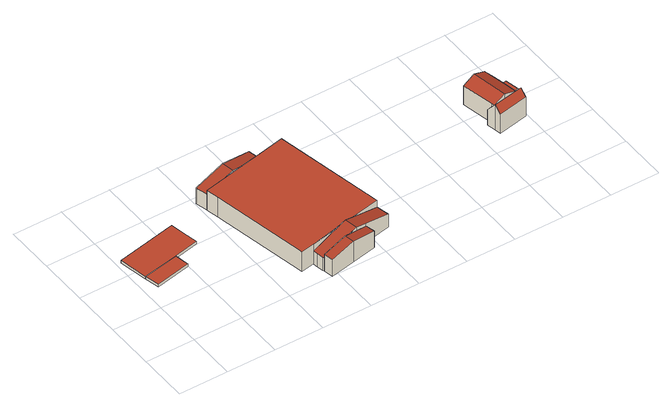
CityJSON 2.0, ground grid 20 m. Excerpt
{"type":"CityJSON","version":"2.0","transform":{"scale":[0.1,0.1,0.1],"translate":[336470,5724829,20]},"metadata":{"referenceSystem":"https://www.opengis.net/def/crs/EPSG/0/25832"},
"CityObjects":{
"building1":{"type":"Building","attributes":{"Geometrietyp2DReferenz":"3000","Gemeindeschluessel":"05170048","function":"31001_2740","roofType":"9999","measuredHeight":1.01},"address":[{"country":"Germany","locality":"Wesel","thoroughfareNumber":"13","thoroughfareName":"Schillwiese"}],"geometry":[{"type":"Solid","lod":"2","boundaries":[[[[0,1,2,3]],[[1,4,5,2]],[[0,6,4,1]],[[3,7,6,0]],[[2,5,7,3]],[[4,6,7,5]]]],"semantics":{"surfaces":[{"type":"RoofSurface"},{"type":"WallSurface"},{"type":"GroundSurface"}],"values":[[0,1,1,1,1,2]]}}]},
"building2":{"type":"Building","attributes":{"Geometrietyp2DReferenz":"3000","Gemeindeschluessel":"05170048","function":"31001_2740","roofType":"9999","measuredHeight":1.08},"address":[{"country":"Germany","locality":"Wesel","thoroughfareNumber":"13","thoroughfareName":"Schillwiese"}],"geometry":[{"type":"Solid","lod":"2","boundaries":[[[[8,9,10,11,12,13,14]],[[12,15,16,13]],[[11,17,15,12]],[[10,18,17,11]],[[9,19,18,10]],[[8,5,19,9]],[[14,7,5,8]],[[13,16,7,14]],[[15,17,18,19,5,7,16]]]],"semantics":{"surfaces":[{"type":"RoofSurface"},{"type":"WallSurface"},{"type":"GroundSurface"}],"values":[[0,1,1,1,1,1,1,1,2]]}}]},
"building3":{"type":"Building","attributes":{"Gemeindeschluessel":"05170048","Geometrietyp2DReferenz":"3000","function":"31001_2100"},"address":[{"country":"Germany","locality":"Wesel","thoroughfareNumber":"13","thoroughfareName":"Schillwiese"}],"children":["building3-1","building3-2","building3-3","building3-4"]},
"building3-1":{"type":"BuildingPart","attributes":{"roofType":"1000","measuredHeight":8.98},"parents":["building3"],"geometry":[{"type":"MultiSurface","lod":"2","boundaries":[[[20,21,22,23]],[[24,25,21,20]],[[26,27,25,24]],[[28,29,27,26]],[[30,31,32,33]],[[34,35,31,30]],[[30,33,28,26,24,20,23,34]],[[21,25,27,29,32,31,35,22]],[[28,36,37]],[[33,38,39]],[[40,39,38,32,41]],[[37,36,40,41,29]],[[34,42,43]],[[23,44,45]],[[46,45,44,22,47]],[[43,42,46,47,35]]],"semantics":{"surfaces":[{"type":"WallSurface"},{"type":"RoofSurface"},{"type":"GroundSurface"},{"type":"ClosureSurface"}],"values":[0,0,0,0,0,0,1,2,0,0,3,3,0,0,3,3]}}]},
"building3-2":{"type":"BuildingPart","attributes":{"roofType":"3100","measuredHeight":9.82},"parents":["building3"],"geometry":[{"type":"MultiSurface","lod":"2","boundaries":[[[48,49,50,51]],[[52,53,49,48]],[[38,32,53,52]],[[51,50,29,37]],[[51,37,54,48]],[[38,52,48,54]],[[49,53,32,41,29,50]],[[54,40,39]],[[38,39,40,41,32]],[[54,36,40]],[[40,36,37,29,41]]],"semantics":{"surfaces":[{"type":"WallSurface"},{"type":"RoofSurface"},{"type":"GroundSurface"},{"type":"ClosureSurface"}],"values":[0,0,0,0,1,1,2,0,3,0,3]}}]},
"building3-3":{"type":"BuildingPart","attributes":{"roofType":"3100","measuredHeight":9.98},"parents":["building3"],"geometry":[{"type":"MultiSurface","lod":"2","boundaries":[[[55,56,57,58]],[[59,60,56,55]],[[44,22,60,59]],[[61,62,35,43]],[[63,64,62,61]],[[44,59,55,58,65,66]],[[63,61,43,66,65]],[[57,56,60,22,47,35,62,64,67]],[[65,68,69]],[[70,58,57,71]],[[69,68,70,71,67]],[[66,46,45]],[[44,45,46,47,22]],[[66,42,46]],[[46,42,43,35,47]],[[65,69,72,63]],[[64,72,69,67]]],"semantics":{"surfaces":[{"type":"WallSurface"},{"type":"RoofSurface"},{"type":"GroundSurface"},{"type":"ClosureSurface"}],"values":[0,0,0,0,0,1,1,2,0,3,3,0,3,0,3,0,3]}}]},
"building3-4":{"type":"BuildingPart","attributes":{"roofType":"3100","measuredHeight":9.49},"parents":["building3"],"geometry":[{"type":"MultiSurface","lod":"2","boundaries":[[[73,74,75,76]],[[77,57,74,73]],[[78,79,64,72]],[[76,75,79,78]],[[77,73,76,80]],[[78,72,80,76]],[[74,57,71,64,79,75]],[[77,80,70,58]],[[58,70,71,57]],[[80,68,70]],[[70,68,69,67,71]],[[69,72,64,67]]],"semantics":{"surfaces":[{"type":"WallSurface"},{"type":"RoofSurface"},{"type":"GroundSurface"},{"type":"ClosureSurface"}],"values":[0,0,0,0,1,1,2,0,3,0,3,3]}}]},
"building4":{"type":"Building","attributes":{"Geometrietyp2DReferenz":"3000","Gemeindeschluessel":"05170048","function":"31001_2100","roofType":"3100","measuredHeight":11.49},"address":[{"country":"Germany","locality":"Wesel","thoroughfareNumber":"22","thoroughfareName":"Schillwiese"}],"geometry":[{"type":"Solid","lod":"2","boundaries":[[[[81,82,83,84]],[[85,86,82,81]],[[87,88,86,85]],[[89,90,88,87]],[[91,92,90,89]],[[93,94,92,91]],[[95,96,94,93]],[[97,98,96,95]],[[99,100,98,97]],[[84,83,100,99]],[[81,84,99,97,95,93,91,85]],[[89,87,85,91]],[[82,86,88,90,92,94,96,98,100,83]]]],"semantics":{"surfaces":[{"type":"WallSurface"},{"type":"RoofSurface"},{"type":"GroundSurface"}],"values":[[0,0,0,0,0,0,0,0,0,0,1,1,2]]}}]},
"building5":{"type":"Building","attributes":{"Geometrietyp2DReferenz":"3000","Gemeindeschluessel":"05170048","function":"31001_2100","roofType":"3100","measuredHeight":10.83},"address":[{"country":"Germany","locality":"Wesel","thoroughfareNumber":"22","thoroughfareName":"Schillwiese"}],"geometry":[{"type":"Solid","lod":"2","boundaries":[[[[101,102,103,104]],[[105,106,102,101]],[[107,108,106,105]],[[109,110,108,107]],[[111,112,110,109]],[[113,114,112,111]],[[115,116,114,113]],[[117,118,116,115]],[[119,120,118,117]],[[121,122,120,119]],[[104,103,122,121]],[[105,101,104,121,119,107]],[[117,115,113,111,109,107,119]],[[102,106,108,110,112,114,116,118,120,122,103]]]],"semantics":{"surfaces":[{"type":"WallSurface"},{"type":"RoofSurface"},{"type":"GroundSurface"}],"values":[[0,0,0,0,0,0,0,0,0,0,0,1,1,2]]}}]},
"building6":{"type":"Building","attributes":{"Geometrietyp2DReferenz":"3000","Gemeindeschluessel":"05170048","function":"31001_2100","roofType":"1000","measuredHeight":2.98},"address":[{"country":"Germany","locality":"Wesel","thoroughfareNumber":"22","thoroughfareName":"Schillwiese"}],"geometry":[{"type":"Solid","lod":"2","boundaries":[[[[123,124,125,126]],[[127,128,124,123]],[[129,130,128,127]],[[126,125,130,129]],[[127,123,126,129]],[[124,128,130,125]]]],"semantics":{"surfaces":[{"type":"WallSurface"},{"type":"RoofSurface"},{"type":"GroundSurface"}],"values":[[0,0,0,0,1,2]]}}]}
},
"vertices":[
[36,268,40],[180,297,40],[169,355,40],[24,327,40],[180,297,30],[169,355,30],[36,268,30],[24,327,30],
[169,355,41],[270,376,41],[257,439,41],[247,490,41],[246,493,41],[0,443,41],[24,327,41],[246,493,30],[0,443,30],[247,490,30],[257,439,30],[270,376,30],
[505,79,91],[505,79,1],[559,90,1],[559,90,91],[426,474,91],[426,474,1],[416,523,91],[416,523,1],[416,526,91],[416,526,1],[779,600,91],[779,600,1],[671,578,1],[671,578,91],[868,152,91],[868,152,1],[505,544,91],[416,526,72],[671,578,72],[583,560,91],[544,552,91],[544,552,1],[752,129,91],[868,152,60],[559,90,60],[675,114,91],[714,121,91],[714,121,1],
[534,601,99],[534,601,1],[406,575,1],[406,575,72],[661,627,72],[661,627,1],[544,552,99],
[568,44,60],[568,44,1],[570,38,1],[570,38,60],[563,69,60],[563,69,1],[879,100,60],[879,100,1],[771,78,88],[771,78,1],[724,69,101],[714,121,101],[724,69,1],[691,62,92],[724,69,86],[670,58,87],[670,58,1],[771,78,77],
[577,0,77],[577,0,1],[678,20,1],[678,20,96],[570,38,77],[779,40,77],[779,40,1],[670,58,96],
[1560,334,102],[1560,334,32],[1559,334,32],[1559,334,102],[1568,296,147],[1568,296,32],[1572,273,119],[1572,273,32],[1450,250,119],[1450,250,32],[1446,273,147],[1446,273,32],[1438,310,102],[1438,310,32],[1457,314,102],[1457,314,32],[1460,299,119],[1460,299,32],[1563,319,119],[1563,319,32],
[1430,444,118],[1430,444,31],[1457,314,31],[1457,314,118],[1445,447,124],[1445,447,31],[1481,454,139],[1481,454,31],[1532,464,118],[1532,464,31],[1541,421,118],[1541,421,31],[1553,366,118],[1553,366,31],[1559,334,118],[1559,334,31],[1563,319,118],[1563,319,31],[1511,309,139],[1511,309,31],[1460,299,118],[1460,299,31],
[1611,377,63],[1611,377,33],[1599,433,33],[1599,433,63],[1553,366,63],[1553,366,33],[1541,421,63],[1541,421,33]
]}
